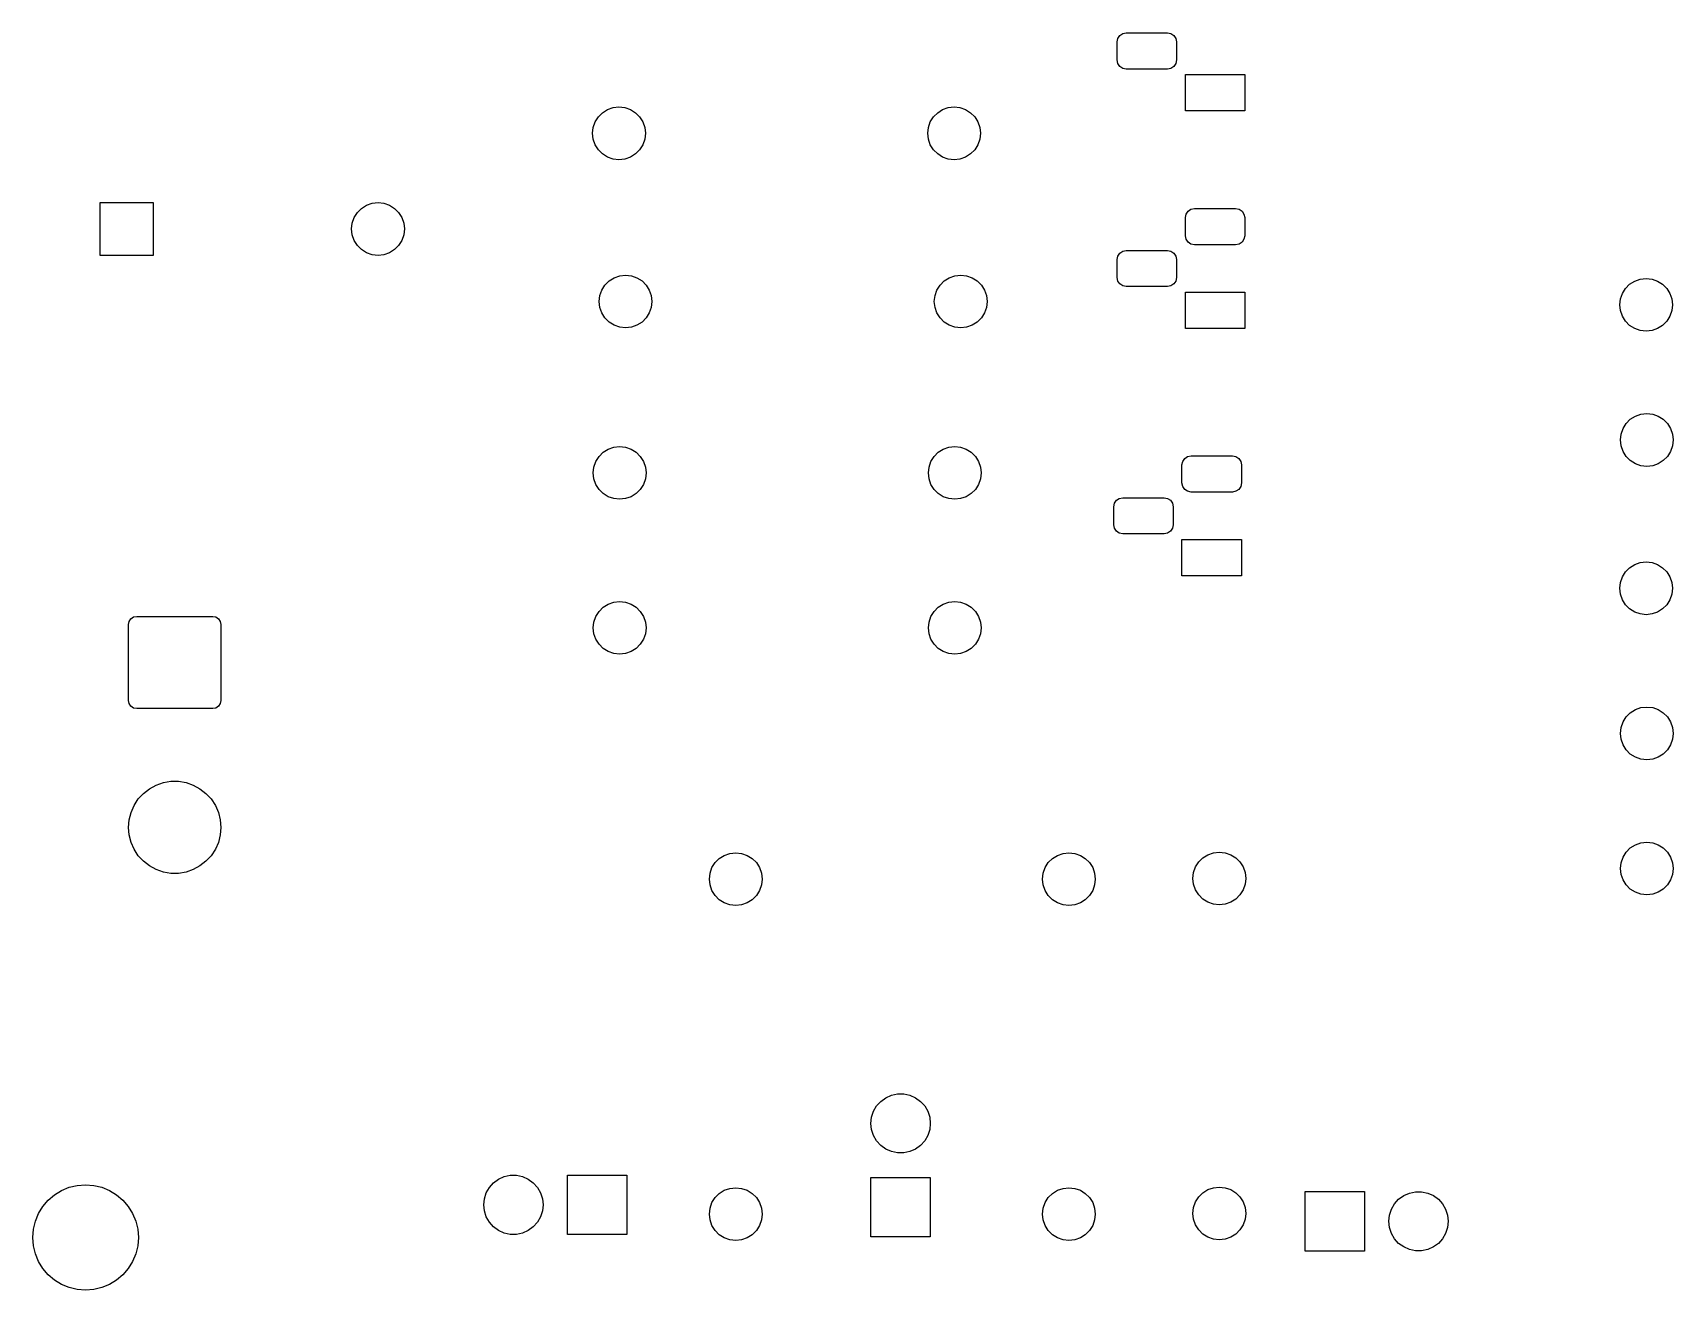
# Model space of a CAD drawing. Extents: x -0.06 to 4.51, y -0.16 to 2.92.
# Drawn here: x -0.062 to 1.896, y -0.156 to 1.346 of the extents above; entities that cross this region are included whole.
import ezdxf

# ---------------------------------------------------------------- set-up
doc = ezdxf.new("R2010")
doc.units = 0
doc.header["$MEASUREMENT"] = 0
doc.layers.add('BLACK', color=7, linetype='CONTINUOUS')

msp = doc.modelspace()

# ---------------------------------------------------------------- linework, layer by layer
at = {"layer": 'BLACK', "linetype": 'CONTINUOUS'}
for p, q in [((1.2323, 1.3352), (1.2331, 1.3394)), ((1.2323, 1.3136), (1.2323, 1.3352)), ((1.2331, 1.3394), (1.2355, 1.3429)), ((1.2355, 1.3429), (1.239, 1.3452)), ((1.239, 1.3452), (1.2431, 1.3461)), ((1.2431, 1.3461), (1.2923, 1.3461)), ((1.2923, 1.3461), (1.2965, 1.3452)), ((1.2965, 1.3452), (1.3, 1.3429)), ((1.3, 1.3429), (1.3023, 1.3394)), ((1.3023, 1.3394), (1.3031, 1.3352)), ((1.3031, 1.3352), (1.3031, 1.3136)), ((1.2331, 1.3094), (1.2323, 1.3136)), ((1.3031, 1.3136), (1.3023, 1.3094)), ((1.2355, 1.3059), (1.2331, 1.3094)), ((1.239, 1.3036), (1.2355, 1.3059)), ((1.2431, 1.3028), (1.239, 1.3036)), ((1.2923, 1.3028), (1.2431, 1.3028)), ((1.2965, 1.3036), (1.2923, 1.3028)), ((1.3, 1.3059), (1.2965, 1.3036)), ((1.3023, 1.3094), (1.3, 1.3059)), ((1.3138, 1.2528), (1.3138, 1.2961)), ((1.3138, 1.2961), (1.3846, 1.2961)), ((1.3846, 1.2961), (1.3846, 1.2528)), ((0.6182, 1.2506), (0.6241, 1.2544)), ((0.6241, 1.2544), (0.6308, 1.2567)), ((0.6308, 1.2567), (0.6378, 1.2575)), ((0.6378, 1.2575), (0.6448, 1.2567)), ((0.6448, 1.2567), (0.6515, 1.2544)), ((0.6515, 1.2544), (0.6574, 1.2506)), ((1.0182, 1.2506), (1.0241, 1.2544)), ((1.0241, 1.2544), (1.0308, 1.2567)), ((1.0308, 1.2567), (1.0378, 1.2575)), ((1.0378, 1.2575), (1.0448, 1.2567)), ((1.0448, 1.2567), (1.0515, 1.2544)), ((1.0515, 1.2544), (1.0574, 1.2506)), ((0.6071, 1.233), (0.6094, 1.2396)), ((0.6094, 1.2396), (0.6132, 1.2456)), ((0.6132, 1.2456), (0.6182, 1.2506)), ((0.6574, 1.2506), (0.6624, 1.2456)), ((0.6624, 1.2456), (0.6662, 1.2396)), ((0.6662, 1.2396), (0.6685, 1.233)), ((1.0071, 1.233), (1.0094, 1.2396)), ((1.0094, 1.2396), (1.0132, 1.2456)), ((1.0132, 1.2456), (1.0182, 1.2506)), ((1.0574, 1.2506), (1.0624, 1.2456)), ((1.0624, 1.2456), (1.0662, 1.2396)), ((1.0662, 1.2396), (1.0685, 1.233)), ((1.3846, 1.2528), (1.3138, 1.2528)), ((0.6063, 1.226), (0.6071, 1.233)), ((0.6071, 1.219), (0.6063, 1.226)), ((0.6094, 1.2123), (0.6071, 1.219)), ((0.6685, 1.219), (0.6662, 1.2123)), ((0.6685, 1.233), (0.6693, 1.226)), ((0.6693, 1.226), (0.6685, 1.219)), ((1.0063, 1.226), (1.0071, 1.233)), ((1.0071, 1.219), (1.0063, 1.226)), ((1.0094, 1.2123), (1.0071, 1.219)), ((1.0685, 1.219), (1.0662, 1.2123)), ((1.0685, 1.233), (1.0693, 1.226)), ((1.0693, 1.226), (1.0685, 1.219)), ((0.6132, 1.2063), (0.6094, 1.2123)), ((0.6182, 1.2014), (0.6132, 1.2063)), ((0.6241, 1.1976), (0.6182, 1.2014)), ((0.6308, 1.1953), (0.6241, 1.1976)), ((0.6378, 1.1945), (0.6308, 1.1953)), ((0.6448, 1.1953), (0.6378, 1.1945)), ((0.6515, 1.1976), (0.6448, 1.1953)), ((0.6574, 1.2014), (0.6515, 1.1976)), ((0.6624, 1.2063), (0.6574, 1.2014)), ((0.6662, 1.2123), (0.6624, 1.2063)), ((1.0132, 1.2063), (1.0094, 1.2123)), ((1.0182, 1.2014), (1.0132, 1.2063)), ((1.0241, 1.1976), (1.0182, 1.2014)), ((1.0308, 1.1953), (1.0241, 1.1976)), ((1.0378, 1.1945), (1.0308, 1.1953)), ((1.0448, 1.1953), (1.0378, 1.1945)), ((1.0515, 1.1976), (1.0448, 1.1953)), ((1.0574, 1.2014), (1.0515, 1.1976)), ((1.0624, 1.2063), (1.0574, 1.2014)), ((1.0662, 1.2123), (1.0624, 1.2063)), ((0.0187, 1.0803), (0.0187, 1.1433)), ((0.0187, 1.1433), (0.0817, 1.1433)), ((0.0817, 1.1433), (0.0817, 1.0803)), ((0.3256, 1.1314), (0.3306, 1.1364)), ((0.3306, 1.1364), (0.3365, 1.1402)), ((0.3365, 1.1402), (0.3432, 1.1425)), ((0.3432, 1.1425), (0.3502, 1.1433)), ((0.3502, 1.1433), (0.3572, 1.1425)), ((0.3572, 1.1425), (0.3639, 1.1402)), ((0.3639, 1.1402), (0.3698, 1.1364)), ((0.3698, 1.1364), (0.3748, 1.1314)), ((1.3205, 1.1354), (1.3246, 1.1362)), ((1.3246, 1.1362), (1.3738, 1.1362)), ((1.3738, 1.1362), (1.378, 1.1354)), ((0.3187, 1.1118), (0.3195, 1.1188)), ((0.3195, 1.1188), (0.3218, 1.1255)), ((0.3218, 1.1255), (0.3256, 1.1314)), ((0.3748, 1.1314), (0.3786, 1.1255)), ((0.3786, 1.1255), (0.3809, 1.1188)), ((0.3809, 1.1188), (0.3817, 1.1118)), ((1.3138, 1.1254), (1.3146, 1.1295)), ((1.3138, 1.1037), (1.3138, 1.1254)), ((1.3146, 1.1295), (1.317, 1.133)), ((1.317, 1.133), (1.3205, 1.1354)), ((1.378, 1.1354), (1.3815, 1.133)), ((1.3815, 1.133), (1.3838, 1.1295)), ((1.3838, 1.1295), (1.3846, 1.1254)), ((1.3846, 1.1254), (1.3846, 1.1037)), ((0.3195, 1.1048), (0.3187, 1.1118)), ((0.3218, 1.0981), (0.3195, 1.1048)), ((0.3256, 1.0922), (0.3218, 1.0981)), ((0.3786, 1.0981), (0.3748, 1.0922)), ((0.3809, 1.1048), (0.3786, 1.0981)), ((0.3817, 1.1118), (0.3809, 1.1048)), ((1.3146, 1.0996), (1.3138, 1.1037)), ((1.317, 1.0961), (1.3146, 1.0996)), ((1.3838, 1.0996), (1.3815, 1.0961)), ((1.3846, 1.1037), (1.3838, 1.0996)), ((0.0817, 1.0803), (0.0187, 1.0803)), ((0.3306, 1.0872), (0.3256, 1.0922)), ((0.3365, 1.0834), (0.3306, 1.0872)), ((0.3432, 1.0811), (0.3365, 1.0834)), ((0.3502, 1.0803), (0.3432, 1.0811)), ((0.3572, 1.0811), (0.3502, 1.0803)), ((0.3639, 1.0834), (0.3572, 1.0811)), ((0.3698, 1.0872), (0.3639, 1.0834)), ((0.3748, 1.0922), (0.3698, 1.0872)), ((1.2323, 1.0754), (1.2331, 1.0795)), ((1.2331, 1.0795), (1.2355, 1.083)), ((1.2355, 1.083), (1.239, 1.0854)), ((1.239, 1.0854), (1.2431, 1.0862)), ((1.2431, 1.0862), (1.2923, 1.0862)), ((1.2923, 1.0862), (1.2965, 1.0854)), ((1.2965, 1.0854), (1.3, 1.083)), ((1.3, 1.083), (1.3023, 1.0795)), ((1.3023, 1.0795), (1.3031, 1.0754)), ((1.3205, 1.0937), (1.317, 1.0961)), ((1.3246, 1.0929), (1.3205, 1.0937)), ((1.3738, 1.0929), (1.3246, 1.0929)), ((1.378, 1.0937), (1.3738, 1.0929)), ((1.3815, 1.0961), (1.378, 1.0937)), ((1.2323, 1.0537), (1.2323, 1.0754)), ((1.3031, 1.0754), (1.3031, 1.0537)), ((0.615, 1.0322), (0.6173, 1.0389)), ((0.6173, 1.0389), (0.621, 1.0448)), ((0.621, 1.0448), (0.626, 1.0498)), ((0.626, 1.0498), (0.632, 1.0536)), ((0.632, 1.0536), (0.6387, 1.0559)), ((0.6387, 1.0559), (0.6457, 1.0567)), ((0.6457, 1.0567), (0.6527, 1.0559)), ((0.6527, 1.0559), (0.6593, 1.0536)), ((0.6593, 1.0536), (0.6653, 1.0498)), ((0.6653, 1.0498), (0.6703, 1.0448)), ((0.6703, 1.0448), (0.674, 1.0389)), ((0.674, 1.0389), (0.6764, 1.0322)), ((1.015, 1.0322), (1.0173, 1.0389)), ((1.0173, 1.0389), (1.021, 1.0448)), ((1.021, 1.0448), (1.026, 1.0498)), ((1.026, 1.0498), (1.032, 1.0536)), ((1.032, 1.0536), (1.0387, 1.0559)), ((1.0387, 1.0559), (1.0457, 1.0567)), ((1.0457, 1.0567), (1.0527, 1.0559)), ((1.0527, 1.0559), (1.0593, 1.0536)), ((1.0593, 1.0536), (1.0653, 1.0498)), ((1.0653, 1.0498), (1.0703, 1.0448)), ((1.0703, 1.0448), (1.074, 1.0389)), ((1.074, 1.0389), (1.0764, 1.0322)), ((1.2331, 1.0496), (1.2323, 1.0537)), ((1.2355, 1.0461), (1.2331, 1.0496)), ((1.239, 1.0437), (1.2355, 1.0461)), ((1.2431, 1.0429), (1.239, 1.0437)), ((1.2923, 1.0429), (1.2431, 1.0429)), ((1.2965, 1.0437), (1.2923, 1.0429)), ((1.3, 1.0461), (1.2965, 1.0437)), ((1.3023, 1.0496), (1.3, 1.0461)), ((1.3031, 1.0537), (1.3023, 1.0496)), ((1.8354, 1.0349), (1.8392, 1.0409)), ((1.8392, 1.0409), (1.8441, 1.0459)), ((1.8441, 1.0459), (1.8501, 1.0496)), ((1.8501, 1.0496), (1.8568, 1.052)), ((1.8568, 1.052), (1.8638, 1.0528)), ((1.8638, 1.0528), (1.8708, 1.052)), ((1.8708, 1.052), (1.8774, 1.0496)), ((1.8774, 1.0496), (1.8834, 1.0459)), ((1.8834, 1.0459), (1.8884, 1.0409)), ((1.8884, 1.0409), (1.8922, 1.0349)), ((0.6142, 1.0252), (0.615, 1.0322)), ((0.615, 1.0182), (0.6142, 1.0252)), ((0.6173, 1.0115), (0.615, 1.0182)), ((0.6764, 1.0182), (0.674, 1.0115)), ((0.6764, 1.0322), (0.6772, 1.0252)), ((0.6772, 1.0252), (0.6764, 1.0182)), ((1.0142, 1.0252), (1.015, 1.0322)), ((1.015, 1.0182), (1.0142, 1.0252)), ((1.0173, 1.0115), (1.015, 1.0182)), ((1.0764, 1.0182), (1.074, 1.0115)), ((1.0764, 1.0322), (1.0772, 1.0252)), ((1.0772, 1.0252), (1.0764, 1.0182)), ((1.3138, 0.9929), (1.3138, 1.0362)), ((1.3138, 1.0362), (1.3846, 1.0362)), ((1.3846, 1.0362), (1.3846, 0.9929)), ((1.8323, 1.0213), (1.8331, 1.0283)), ((1.8331, 1.0143), (1.8323, 1.0213)), ((1.8331, 1.0283), (1.8354, 1.0349)), ((1.8922, 1.0349), (1.8945, 1.0283)), ((1.8945, 1.0283), (1.8953, 1.0213)), ((1.8953, 1.0213), (1.8945, 1.0143)), ((0.621, 1.0056), (0.6173, 1.0115)), ((0.626, 1.0006), (0.621, 1.0056)), ((0.632, 0.9968), (0.626, 1.0006)), ((0.6653, 1.0006), (0.6593, 0.9968)), ((0.6703, 1.0056), (0.6653, 1.0006)), ((0.674, 1.0115), (0.6703, 1.0056)), ((1.021, 1.0056), (1.0173, 1.0115)), ((1.026, 1.0006), (1.021, 1.0056)), ((1.032, 0.9968), (1.026, 1.0006)), ((1.0653, 1.0006), (1.0593, 0.9968)), ((1.0703, 1.0056), (1.0653, 1.0006)), ((1.074, 1.0115), (1.0703, 1.0056)), ((1.8354, 1.0076), (1.8331, 1.0143)), ((1.8392, 1.0016), (1.8354, 1.0076)), ((1.8441, 0.9966), (1.8392, 1.0016)), ((1.8884, 1.0016), (1.8834, 0.9966)), ((1.8922, 1.0076), (1.8884, 1.0016)), ((1.8945, 1.0143), (1.8922, 1.0076)), ((0.6387, 0.9945), (0.632, 0.9968)), ((0.6457, 0.9937), (0.6387, 0.9945)), ((0.6527, 0.9945), (0.6457, 0.9937)), ((0.6593, 0.9968), (0.6527, 0.9945)), ((1.0387, 0.9945), (1.032, 0.9968)), ((1.0457, 0.9937), (1.0387, 0.9945)), ((1.0527, 0.9945), (1.0457, 0.9937)), ((1.0593, 0.9968), (1.0527, 0.9945)), ((1.3846, 0.9929), (1.3138, 0.9929)), ((1.8501, 0.9929), (1.8441, 0.9966)), ((1.8568, 0.9906), (1.8501, 0.9929)), ((1.8638, 0.9898), (1.8568, 0.9906)), ((1.8708, 0.9906), (1.8638, 0.9898)), ((1.8774, 0.9929), (1.8708, 0.9906)), ((1.8834, 0.9966), (1.8774, 0.9929)), ((1.8399, 0.8795), (1.8449, 0.8845)), ((1.8449, 0.8845), (1.8509, 0.8882)), ((1.8509, 0.8882), (1.8576, 0.8905)), ((1.8576, 0.8905), (1.8646, 0.8913)), ((1.8646, 0.8913), (1.8716, 0.8905)), ((1.8716, 0.8905), (1.8782, 0.8882)), ((1.8782, 0.8882), (1.8842, 0.8845)), ((1.8842, 0.8845), (1.8892, 0.8795)), ((1.8331, 0.8598), (1.8339, 0.8669)), ((1.8339, 0.8669), (1.8362, 0.8735)), ((1.8362, 0.8735), (1.8399, 0.8795)), ((1.8892, 0.8795), (1.8929, 0.8735)), ((1.8929, 0.8735), (1.8953, 0.8669)), ((1.8953, 0.8669), (1.8961, 0.8598)), ((0.614, 0.8401), (0.6189, 0.8451)), ((0.6189, 0.8451), (0.6249, 0.8488)), ((0.6249, 0.8488), (0.6316, 0.8512)), ((0.6316, 0.8512), (0.6386, 0.852)), ((0.6386, 0.852), (0.6456, 0.8512)), ((0.6456, 0.8512), (0.6522, 0.8488)), ((0.6522, 0.8488), (0.6582, 0.8451)), ((0.6582, 0.8451), (0.6632, 0.8401)), ((1.014, 0.8401), (1.0189, 0.8451)), ((1.0189, 0.8451), (1.0249, 0.8488)), ((1.0249, 0.8488), (1.0316, 0.8512)), ((1.0316, 0.8512), (1.0386, 0.852)), ((1.0386, 0.852), (1.0456, 0.8512)), ((1.0456, 0.8512), (1.0522, 0.8488)), ((1.0522, 0.8488), (1.0582, 0.8451)), ((1.0582, 0.8451), (1.0632, 0.8401)), ((1.8339, 0.8528), (1.8331, 0.8598)), ((1.8362, 0.8462), (1.8339, 0.8528)), ((1.8399, 0.8402), (1.8362, 0.8462)), ((1.8929, 0.8462), (1.8892, 0.8402)), ((1.8953, 0.8528), (1.8929, 0.8462)), ((1.8961, 0.8598), (1.8953, 0.8528)), ((0.6071, 0.8205), (0.6079, 0.8275)), ((0.6079, 0.8275), (0.6102, 0.8341)), ((0.6102, 0.8341), (0.614, 0.8401)), ((0.6632, 0.8401), (0.667, 0.8341)), ((0.667, 0.8341), (0.6693, 0.8275)), ((0.6693, 0.8275), (0.6701, 0.8205)), ((1.0071, 0.8205), (1.0079, 0.8275)), ((1.0079, 0.8275), (1.0102, 0.8341)), ((1.0102, 0.8341), (1.014, 0.8401)), ((1.0632, 0.8401), (1.067, 0.8341)), ((1.067, 0.8341), (1.0693, 0.8275)), ((1.0693, 0.8275), (1.0701, 0.8205)), ((1.3098, 0.8301), (1.3107, 0.8343)), ((1.3098, 0.8085), (1.3098, 0.8301)), ((1.3107, 0.8343), (1.313, 0.8378)), ((1.313, 0.8378), (1.3165, 0.8401)), ((1.3165, 0.8401), (1.3207, 0.8409)), ((1.3207, 0.8409), (1.3699, 0.8409)), ((1.3699, 0.8409), (1.374, 0.8401)), ((1.374, 0.8401), (1.3775, 0.8378)), ((1.3775, 0.8378), (1.3799, 0.8343)), ((1.3799, 0.8343), (1.3807, 0.8301)), ((1.3807, 0.8301), (1.3807, 0.8085)), ((1.8449, 0.8352), (1.8399, 0.8402)), ((1.8509, 0.8315), (1.8449, 0.8352)), ((1.8576, 0.8291), (1.8509, 0.8315)), ((1.8646, 0.8283), (1.8576, 0.8291)), ((1.8716, 0.8291), (1.8646, 0.8283)), ((1.8782, 0.8315), (1.8716, 0.8291)), ((1.8842, 0.8352), (1.8782, 0.8315)), ((1.8892, 0.8402), (1.8842, 0.8352)), ((0.6079, 0.8135), (0.6071, 0.8205)), ((0.6102, 0.8068), (0.6079, 0.8135)), ((0.614, 0.8008), (0.6102, 0.8068)), ((0.667, 0.8068), (0.6632, 0.8008)), ((0.6693, 0.8135), (0.667, 0.8068)), ((0.6701, 0.8205), (0.6693, 0.8135)), ((1.0079, 0.8135), (1.0071, 0.8205)), ((1.0102, 0.8068), (1.0079, 0.8135)), ((1.014, 0.8008), (1.0102, 0.8068)), ((1.067, 0.8068), (1.0632, 0.8008)), ((1.0693, 0.8135), (1.067, 0.8068)), ((1.0701, 0.8205), (1.0693, 0.8135)), ((1.3107, 0.8043), (1.3098, 0.8085)), ((1.313, 0.8008), (1.3107, 0.8043)), ((1.3799, 0.8043), (1.3775, 0.8008)), ((1.3807, 0.8085), (1.3799, 0.8043)), ((0.6189, 0.7958), (0.614, 0.8008)), ((0.6249, 0.7921), (0.6189, 0.7958)), ((0.6316, 0.7898), (0.6249, 0.7921)), ((0.6386, 0.789), (0.6316, 0.7898)), ((0.6456, 0.7898), (0.6386, 0.789)), ((0.6522, 0.7921), (0.6456, 0.7898)), ((0.6582, 0.7958), (0.6522, 0.7921)), ((0.6632, 0.8008), (0.6582, 0.7958)), ((1.0189, 0.7958), (1.014, 0.8008)), ((1.0249, 0.7921), (1.0189, 0.7958)), ((1.0316, 0.7898), (1.0249, 0.7921)), ((1.0386, 0.789), (1.0316, 0.7898)), ((1.0456, 0.7898), (1.0386, 0.789)), ((1.0522, 0.7921), (1.0456, 0.7898)), ((1.0582, 0.7958), (1.0522, 0.7921)), ((1.0632, 0.8008), (1.0582, 0.7958)), ((1.2283, 0.7801), (1.2292, 0.7843)), ((1.2292, 0.7843), (1.2315, 0.7878)), ((1.2315, 0.7878), (1.235, 0.7901)), ((1.235, 0.7901), (1.2392, 0.7909)), ((1.2392, 0.7909), (1.2884, 0.7909)), ((1.2884, 0.7909), (1.2925, 0.7901)), ((1.2925, 0.7901), (1.296, 0.7878)), ((1.296, 0.7878), (1.2984, 0.7843)), ((1.2984, 0.7843), (1.2992, 0.7801)), ((1.3165, 0.7985), (1.313, 0.8008)), ((1.3207, 0.7976), (1.3165, 0.7985)), ((1.3699, 0.7976), (1.3207, 0.7976)), ((1.374, 0.7985), (1.3699, 0.7976)), ((1.3775, 0.8008), (1.374, 0.7985)), ((1.2283, 0.7585), (1.2283, 0.7801)), ((1.2992, 0.7801), (1.2992, 0.7585)), ((1.2292, 0.7543), (1.2283, 0.7585)), ((1.2315, 0.7508), (1.2292, 0.7543)), ((1.235, 0.7485), (1.2315, 0.7508)), ((1.2392, 0.7476), (1.235, 0.7485)), ((1.2884, 0.7476), (1.2392, 0.7476)), ((1.2925, 0.7485), (1.2884, 0.7476)), ((1.296, 0.7508), (1.2925, 0.7485)), ((1.2984, 0.7543), (1.296, 0.7508)), ((1.2992, 0.7585), (1.2984, 0.7543)), ((1.3098, 0.6976), (1.3098, 0.7409)), ((1.3098, 0.7409), (1.3807, 0.7409)), ((1.3807, 0.7409), (1.3807, 0.6976)), ((1.8392, 0.7023), (1.8441, 0.7073)), ((1.8441, 0.7073), (1.8501, 0.7111)), ((1.8501, 0.7111), (1.8568, 0.7134)), ((1.8568, 0.7134), (1.8638, 0.7142)), ((1.8638, 0.7142), (1.8708, 0.7134)), ((1.8708, 0.7134), (1.8774, 0.7111)), ((1.8774, 0.7111), (1.8834, 0.7073)), ((1.8834, 0.7073), (1.8884, 0.7023)), ((1.3807, 0.6976), (1.3098, 0.6976)), ((1.8323, 0.6827), (1.8331, 0.6897)), ((1.8331, 0.6897), (1.8354, 0.6963)), ((1.8354, 0.6963), (1.8392, 0.7023)), ((1.8884, 0.7023), (1.8922, 0.6963)), ((1.8922, 0.6963), (1.8945, 0.6897)), ((1.8945, 0.6897), (1.8953, 0.6827)), ((0.6249, 0.6638), (0.6316, 0.6661)), ((0.6316, 0.6661), (0.6386, 0.6669)), ((0.6386, 0.6669), (0.6456, 0.6661)), ((0.6456, 0.6661), (0.6522, 0.6638)), ((1.0249, 0.6638), (1.0316, 0.6661)), ((1.0316, 0.6661), (1.0386, 0.6669)), ((1.0386, 0.6669), (1.0456, 0.6661)), ((1.0456, 0.6661), (1.0522, 0.6638)), ((1.8331, 0.6757), (1.8323, 0.6827)), ((1.8354, 0.669), (1.8331, 0.6757)), ((1.8392, 0.663), (1.8354, 0.669)), ((1.8922, 0.669), (1.8884, 0.663)), ((1.8945, 0.6757), (1.8922, 0.669)), ((1.8953, 0.6827), (1.8945, 0.6757)), ((0.0532, 0.6431), (0.0553, 0.6463)), ((0.0553, 0.6463), (0.0585, 0.6485)), ((0.0585, 0.6485), (0.0623, 0.6492)), ((0.0623, 0.6492), (0.1529, 0.6492)), ((0.1529, 0.6492), (0.1566, 0.6485)), ((0.1566, 0.6485), (0.1598, 0.6463)), ((0.1598, 0.6463), (0.1619, 0.6431)), ((0.6079, 0.6424), (0.6102, 0.6491)), ((0.6102, 0.6491), (0.614, 0.6551)), ((0.614, 0.6551), (0.6189, 0.6601)), ((0.6189, 0.6601), (0.6249, 0.6638)), ((0.6522, 0.6638), (0.6582, 0.6601)), ((0.6582, 0.6601), (0.6632, 0.6551)), ((0.6632, 0.6551), (0.667, 0.6491)), ((0.667, 0.6491), (0.6693, 0.6424)), ((1.0079, 0.6424), (1.0102, 0.6491)), ((1.0102, 0.6491), (1.014, 0.6551)), ((1.014, 0.6551), (1.0189, 0.6601)), ((1.0189, 0.6601), (1.0249, 0.6638)), ((1.0522, 0.6638), (1.0582, 0.6601)), ((1.0582, 0.6601), (1.0632, 0.6551)), ((1.0632, 0.6551), (1.067, 0.6491)), ((1.067, 0.6491), (1.0693, 0.6424)), ((1.8441, 0.6581), (1.8392, 0.663)), ((1.8501, 0.6543), (1.8441, 0.6581)), ((1.8568, 0.652), (1.8501, 0.6543)), ((1.8638, 0.6512), (1.8568, 0.652)), ((1.8708, 0.652), (1.8638, 0.6512)), ((1.8774, 0.6543), (1.8708, 0.652)), ((1.8834, 0.6581), (1.8774, 0.6543)), ((1.8884, 0.663), (1.8834, 0.6581)), ((0.0525, 0.6394), (0.0532, 0.6431)), ((0.0525, 0.5488), (0.0525, 0.6394)), ((0.1619, 0.6431), (0.1627, 0.6394)), ((0.1627, 0.6394), (0.1627, 0.5488)), ((0.6071, 0.6354), (0.6079, 0.6424)), ((0.6079, 0.6284), (0.6071, 0.6354)), ((0.6102, 0.6218), (0.6079, 0.6284)), ((0.6693, 0.6284), (0.667, 0.6218)), ((0.6693, 0.6424), (0.6701, 0.6354)), ((0.6701, 0.6354), (0.6693, 0.6284)), ((1.0071, 0.6354), (1.0079, 0.6424)), ((1.0079, 0.6284), (1.0071, 0.6354)), ((1.0102, 0.6218), (1.0079, 0.6284)), ((1.0693, 0.6284), (1.067, 0.6218)), ((1.0693, 0.6424), (1.0701, 0.6354)), ((1.0701, 0.6354), (1.0693, 0.6284)), ((0.614, 0.6158), (0.6102, 0.6218)), ((0.6189, 0.6108), (0.614, 0.6158)), ((0.6249, 0.6071), (0.6189, 0.6108)), ((0.6316, 0.6047), (0.6249, 0.6071)), ((0.6522, 0.6071), (0.6456, 0.6047)), ((0.6582, 0.6108), (0.6522, 0.6071)), ((0.6632, 0.6158), (0.6582, 0.6108)), ((0.667, 0.6218), (0.6632, 0.6158)), ((1.014, 0.6158), (1.0102, 0.6218)), ((1.0189, 0.6108), (1.014, 0.6158)), ((1.0249, 0.6071), (1.0189, 0.6108)), ((1.0316, 0.6047), (1.0249, 0.6071)), ((1.0522, 0.6071), (1.0456, 0.6047)), ((1.0582, 0.6108), (1.0522, 0.6071)), ((1.0632, 0.6158), (1.0582, 0.6108)), ((1.067, 0.6218), (1.0632, 0.6158)), ((0.6386, 0.6039), (0.6316, 0.6047)), ((0.6456, 0.6047), (0.6386, 0.6039)), ((1.0386, 0.6039), (1.0316, 0.6047)), ((1.0456, 0.6047), (1.0386, 0.6039)), ((0.0532, 0.5451), (0.0525, 0.5488)), ((0.1627, 0.5488), (0.1619, 0.5451)), ((0.0553, 0.5419), (0.0532, 0.5451)), ((0.0585, 0.5397), (0.0553, 0.5419)), ((0.0623, 0.539), (0.0585, 0.5397)), ((0.1529, 0.539), (0.0623, 0.539)), ((0.1566, 0.5397), (0.1529, 0.539)), ((0.1598, 0.5419), (0.1566, 0.5397)), ((0.1619, 0.5451), (0.1598, 0.5419)), ((1.8362, 0.5231), (1.8399, 0.5291)), ((1.8399, 0.5291), (1.8449, 0.5341)), ((1.8449, 0.5341), (1.8509, 0.5378)), ((1.8509, 0.5378), (1.8576, 0.5402)), ((1.8576, 0.5402), (1.8646, 0.5409)), ((1.8646, 0.5409), (1.8716, 0.5402)), ((1.8716, 0.5402), (1.8782, 0.5378)), ((1.8782, 0.5378), (1.8842, 0.5341)), ((1.8842, 0.5341), (1.8892, 0.5291)), ((1.8892, 0.5291), (1.8929, 0.5231)), ((1.8331, 0.5094), (1.8339, 0.5165)), ((1.8339, 0.5024), (1.8331, 0.5094)), ((1.8339, 0.5165), (1.8362, 0.5231)), ((1.8929, 0.5231), (1.8953, 0.5165)), ((1.8953, 0.5165), (1.8961, 0.5094)), ((1.8961, 0.5094), (1.8953, 0.5024)), ((1.8362, 0.4958), (1.8339, 0.5024)), ((1.8399, 0.4898), (1.8362, 0.4958)), ((1.8449, 0.4848), (1.8399, 0.4898)), ((1.8892, 0.4898), (1.8842, 0.4848)), ((1.8929, 0.4958), (1.8892, 0.4898)), ((1.8953, 0.5024), (1.8929, 0.4958)), ((1.8509, 0.4811), (1.8449, 0.4848)), ((1.8576, 0.4787), (1.8509, 0.4811)), ((1.8646, 0.478), (1.8576, 0.4787)), ((1.8716, 0.4787), (1.8646, 0.478)), ((1.8782, 0.4811), (1.8716, 0.4787)), ((1.8842, 0.4848), (1.8782, 0.4811)), ((0.0854, 0.4477), (0.094, 0.4507)), ((0.094, 0.4507), (0.103, 0.4522)), ((0.103, 0.4522), (0.1121, 0.4522)), ((0.1121, 0.4522), (0.1211, 0.4507)), ((0.1211, 0.4507), (0.1297, 0.4477)), ((0.0591, 0.4235), (0.0641, 0.4311)), ((0.0641, 0.4311), (0.0702, 0.4378)), ((0.0702, 0.4378), (0.0774, 0.4434)), ((0.0774, 0.4434), (0.0854, 0.4477)), ((0.1297, 0.4477), (0.1377, 0.4434)), ((0.1377, 0.4434), (0.1449, 0.4378)), ((0.1449, 0.4378), (0.1511, 0.4311)), ((0.1511, 0.4311), (0.1561, 0.4235)), ((0.0532, 0.4063), (0.0554, 0.4151)), ((0.0554, 0.4151), (0.0591, 0.4235)), ((0.1561, 0.4235), (0.1597, 0.4151)), ((0.1597, 0.4151), (0.1619, 0.4063)), ((0.0525, 0.3972), (0.0532, 0.4063)), ((0.0532, 0.3882), (0.0525, 0.3972)), ((0.1619, 0.4063), (0.1627, 0.3972)), ((0.1627, 0.3972), (0.1619, 0.3882)), ((0.0554, 0.3793), (0.0532, 0.3882)), ((0.0591, 0.371), (0.0554, 0.3793)), ((0.1597, 0.3793), (0.1561, 0.371)), ((0.1619, 0.3882), (0.1597, 0.3793)), ((1.8399, 0.3677), (1.8449, 0.3727)), ((1.8449, 0.3727), (1.8509, 0.3764)), ((1.8509, 0.3764), (1.8576, 0.3787)), ((1.8576, 0.3787), (1.8646, 0.3795)), ((1.8646, 0.3795), (1.8716, 0.3787)), ((1.8716, 0.3787), (1.8782, 0.3764)), ((1.8782, 0.3764), (1.8842, 0.3727)), ((1.8842, 0.3727), (1.8892, 0.3677)), ((0.0641, 0.3634), (0.0591, 0.371)), ((0.0702, 0.3567), (0.0641, 0.3634)), ((0.0774, 0.3511), (0.0702, 0.3567)), ((0.1449, 0.3567), (0.1377, 0.3511)), ((0.1511, 0.3634), (0.1449, 0.3567)), ((0.1561, 0.371), (0.1511, 0.3634)), ((0.7488, 0.3491), (0.7525, 0.3551)), ((0.7525, 0.3551), (0.7575, 0.3601)), ((0.7575, 0.3601), (0.7635, 0.3638)), ((0.7635, 0.3638), (0.7702, 0.3661)), ((0.7702, 0.3661), (0.7772, 0.3669)), ((0.7772, 0.3669), (0.7842, 0.3661)), ((0.7842, 0.3661), (0.7908, 0.3638)), ((0.7908, 0.3638), (0.7968, 0.3601)), ((0.7968, 0.3601), (0.8018, 0.3551)), ((0.8018, 0.3551), (0.8055, 0.3491)), ((1.1464, 0.3491), (1.1502, 0.3551)), ((1.1502, 0.3551), (1.1552, 0.3601)), ((1.1552, 0.3601), (1.1611, 0.3638)), ((1.1611, 0.3638), (1.1678, 0.3661)), ((1.1678, 0.3661), (1.1748, 0.3669)), ((1.1748, 0.3669), (1.1818, 0.3661)), ((1.1818, 0.3661), (1.1885, 0.3638)), ((1.1885, 0.3638), (1.1944, 0.3601)), ((1.1944, 0.3601), (1.1994, 0.3551)), ((1.1994, 0.3551), (1.2032, 0.3491)), ((1.326, 0.3499), (1.3297, 0.3559)), ((1.3297, 0.3559), (1.3347, 0.3608)), ((1.3347, 0.3608), (1.3407, 0.3646)), ((1.3407, 0.3646), (1.3473, 0.3669)), ((1.3473, 0.3669), (1.3543, 0.3677)), ((1.3543, 0.3677), (1.3613, 0.3669)), ((1.3613, 0.3669), (1.368, 0.3646)), ((1.368, 0.3646), (1.374, 0.3608)), ((1.374, 0.3608), (1.379, 0.3559)), ((1.379, 0.3559), (1.3827, 0.3499)), ((1.8331, 0.348), (1.8339, 0.355)), ((1.8339, 0.355), (1.8362, 0.3617)), ((1.8362, 0.3617), (1.8399, 0.3677)), ((1.8892, 0.3677), (1.8929, 0.3617)), ((1.8929, 0.3617), (1.8953, 0.355)), ((1.8953, 0.355), (1.8961, 0.348)), ((0.0854, 0.3468), (0.0774, 0.3511)), ((0.094, 0.3438), (0.0854, 0.3468)), ((0.103, 0.3423), (0.094, 0.3438)), ((0.1121, 0.3423), (0.103, 0.3423)), ((0.1211, 0.3438), (0.1121, 0.3423)), ((0.1297, 0.3468), (0.1211, 0.3438)), ((0.1377, 0.3511), (0.1297, 0.3468)), ((0.7457, 0.3354), (0.7465, 0.3424)), ((0.7465, 0.3284), (0.7457, 0.3354)), ((0.7465, 0.3424), (0.7488, 0.3491)), ((0.8055, 0.3491), (0.8079, 0.3424)), ((0.8079, 0.3424), (0.8087, 0.3354)), ((0.8087, 0.3354), (0.8079, 0.3284)), ((1.1433, 0.3354), (1.1441, 0.3424)), ((1.1441, 0.3284), (1.1433, 0.3354)), ((1.1441, 0.3424), (1.1464, 0.3491)), ((1.2032, 0.3491), (1.2055, 0.3424)), ((1.2055, 0.3424), (1.2063, 0.3354)), ((1.2063, 0.3354), (1.2055, 0.3284)), ((1.3228, 0.3362), (1.3236, 0.3432)), ((1.3236, 0.3292), (1.3228, 0.3362)), ((1.3236, 0.3432), (1.326, 0.3499)), ((1.3827, 0.3499), (1.385, 0.3432)), ((1.385, 0.3432), (1.3858, 0.3362)), ((1.3858, 0.3362), (1.385, 0.3292)), ((1.8339, 0.341), (1.8331, 0.348)), ((1.8362, 0.3344), (1.8339, 0.341)), ((1.8399, 0.3284), (1.8362, 0.3344)), ((1.8929, 0.3344), (1.8892, 0.3284)), ((1.8953, 0.341), (1.8929, 0.3344)), ((1.8961, 0.348), (1.8953, 0.341)), ((0.7488, 0.3218), (0.7465, 0.3284)), ((0.7525, 0.3158), (0.7488, 0.3218)), ((0.7575, 0.3108), (0.7525, 0.3158)), ((0.8018, 0.3158), (0.7968, 0.3108)), ((0.8055, 0.3218), (0.8018, 0.3158)), ((0.8079, 0.3284), (0.8055, 0.3218)), ((1.1464, 0.3218), (1.1441, 0.3284)), ((1.1502, 0.3158), (1.1464, 0.3218)), ((1.1552, 0.3108), (1.1502, 0.3158)), ((1.1994, 0.3158), (1.1944, 0.3108)), ((1.2032, 0.3218), (1.1994, 0.3158)), ((1.2055, 0.3284), (1.2032, 0.3218)), ((1.326, 0.3226), (1.3236, 0.3292)), ((1.3297, 0.3166), (1.326, 0.3226)), ((1.3347, 0.3116), (1.3297, 0.3166)), ((1.379, 0.3166), (1.374, 0.3116)), ((1.3827, 0.3226), (1.379, 0.3166)), ((1.385, 0.3292), (1.3827, 0.3226)), ((1.8449, 0.3234), (1.8399, 0.3284)), ((1.8509, 0.3197), (1.8449, 0.3234)), ((1.8576, 0.3173), (1.8509, 0.3197)), ((1.8646, 0.3165), (1.8576, 0.3173)), ((1.8716, 0.3173), (1.8646, 0.3165)), ((1.8782, 0.3197), (1.8716, 0.3173)), ((1.8842, 0.3234), (1.8782, 0.3197)), ((1.8892, 0.3284), (1.8842, 0.3234)), ((0.7635, 0.3071), (0.7575, 0.3108)), ((0.7702, 0.3047), (0.7635, 0.3071)), ((0.7772, 0.3039), (0.7702, 0.3047)), ((0.7842, 0.3047), (0.7772, 0.3039)), ((0.7908, 0.3071), (0.7842, 0.3047)), ((0.7968, 0.3108), (0.7908, 0.3071)), ((1.1611, 0.3071), (1.1552, 0.3108)), ((1.1678, 0.3047), (1.1611, 0.3071)), ((1.1748, 0.3039), (1.1678, 0.3047)), ((1.1818, 0.3047), (1.1748, 0.3039)), ((1.1885, 0.3071), (1.1818, 0.3047)), ((1.1944, 0.3108), (1.1885, 0.3071)), ((1.3407, 0.3078), (1.3347, 0.3116)), ((1.3473, 0.3055), (1.3407, 0.3078)), ((1.3543, 0.3047), (1.3473, 0.3055)), ((1.3613, 0.3055), (1.3543, 0.3047)), ((1.368, 0.3078), (1.3613, 0.3055)), ((1.374, 0.3116), (1.368, 0.3078)), ((0.9631, 0.0774), (0.9703, 0.0789)), ((0.9703, 0.0789), (0.9777, 0.0789)), ((0.9777, 0.0789), (0.985, 0.0774)), ((0.9416, 0.0581), (0.9453, 0.0645)), ((0.9453, 0.0645), (0.9503, 0.07)), ((0.9503, 0.07), (0.9563, 0.0744)), ((0.9563, 0.0744), (0.9631, 0.0774)), ((0.985, 0.0774), (0.9917, 0.0744)), ((0.9917, 0.0744), (0.9977, 0.07)), ((0.9977, 0.07), (1.0027, 0.0645)), ((1.0027, 0.0645), (1.0064, 0.0581)), ((0.9386, 0.0437), (0.9394, 0.0511)), ((0.9394, 0.0363), (0.9386, 0.0437)), ((0.9394, 0.0511), (0.9416, 0.0581)), ((1.0064, 0.0581), (1.0087, 0.0511)), ((1.0087, 0.0511), (1.0094, 0.0437)), ((1.0094, 0.0437), (1.0087, 0.0363)), ((0.9416, 0.0293), (0.9394, 0.0363)), ((0.9453, 0.0229), (0.9416, 0.0293)), ((0.9503, 0.0174), (0.9453, 0.0229)), ((1.0027, 0.0229), (0.9977, 0.0174)), ((1.0064, 0.0293), (1.0027, 0.0229)), ((1.0087, 0.0363), (1.0064, 0.0293)), ((0.9563, 0.013), (0.9503, 0.0174)), ((0.9631, 0.01), (0.9563, 0.013)), ((0.9703, 0.0085), (0.9631, 0.01)), ((0.9777, 0.0085), (0.9703, 0.0085)), ((0.985, 0.01), (0.9777, 0.0085)), ((0.9917, 0.013), (0.985, 0.01)), ((0.9977, 0.0174), (0.9917, 0.013)), ((0.5009, -0.0198), (0.5081, -0.0183)), ((0.5081, -0.0183), (0.5155, -0.0183)), ((0.5155, -0.0183), (0.5228, -0.0198)), ((0.5764, -0.089), (0.5764, -0.0181)), ((0.5764, -0.0181), (0.6472, -0.0181)), ((0.6472, -0.0181), (0.6472, -0.089)), ((-0.0358, -0.0416), (-0.0274, -0.0364)), ((-0.0274, -0.0364), (-0.0183, -0.0326)), ((-0.0183, -0.0326), (-0.0087, -0.0303)), ((-0.0087, -0.0303), (0.0012, -0.0295)), ((0.0012, -0.0295), (0.011, -0.0303)), ((0.011, -0.0303), (0.0206, -0.0326)), ((0.0206, -0.0326), (0.0298, -0.0364)), ((0.0298, -0.0364), (0.0382, -0.0416)), ((0.4772, -0.0462), (0.4794, -0.0391)), ((0.4794, -0.0391), (0.4831, -0.0327)), ((0.4831, -0.0327), (0.4881, -0.0272)), ((0.4881, -0.0272), (0.4941, -0.0229)), ((0.4941, -0.0229), (0.5009, -0.0198)), ((0.5228, -0.0198), (0.5295, -0.0229)), ((0.5295, -0.0229), (0.5355, -0.0272)), ((0.5355, -0.0272), (0.5405, -0.0327)), ((0.5405, -0.0327), (0.5442, -0.0391)), ((0.5442, -0.0391), (0.5465, -0.0462)), ((0.7575, -0.0399), (0.7635, -0.0362)), ((0.7635, -0.0362), (0.7702, -0.0339)), ((0.7702, -0.0339), (0.7772, -0.0331)), ((0.7772, -0.0331), (0.7842, -0.0339)), ((0.7842, -0.0339), (0.7908, -0.0362)), ((0.7908, -0.0362), (0.7968, -0.0399)), ((0.9386, -0.0917), (0.9386, -0.0209)), ((0.9386, -0.0209), (1.0094, -0.0209)), ((1.0094, -0.0209), (1.0094, -0.0917)), ((1.1552, -0.0399), (1.1611, -0.0362)), ((1.1611, -0.0362), (1.1678, -0.0339)), ((1.1678, -0.0339), (1.1748, -0.0331)), ((1.1748, -0.0331), (1.1818, -0.0339)), ((1.1818, -0.0339), (1.1885, -0.0362)), ((1.1885, -0.0362), (1.1944, -0.0399)), ((1.3297, -0.0441), (1.3347, -0.0392)), ((1.3347, -0.0392), (1.3407, -0.0354)), ((1.3407, -0.0354), (1.3473, -0.0331)), ((1.3473, -0.0331), (1.3543, -0.0323)), ((1.3543, -0.0323), (1.3613, -0.0331)), ((1.3613, -0.0331), (1.368, -0.0354)), ((1.368, -0.0354), (1.374, -0.0392)), ((1.374, -0.0392), (1.379, -0.0441)), ((1.4567, -0.1087), (1.4567, -0.0378)), ((1.4567, -0.0378), (1.5276, -0.0378)), ((1.5276, -0.0378), (1.5276, -0.1087)), ((1.5812, -0.0395), (1.5884, -0.038)), ((1.5884, -0.038), (1.5958, -0.038)), ((1.5958, -0.038), (1.6031, -0.0395)), ((-0.0549, -0.0639), (-0.0498, -0.0555)), ((-0.0498, -0.0555), (-0.0434, -0.048)), ((-0.0434, -0.048), (-0.0358, -0.0416)), ((0.0382, -0.0416), (0.0457, -0.048)), ((0.0457, -0.048), (0.0521, -0.0555)), ((0.0521, -0.0555), (0.0573, -0.0639)), ((0.4764, -0.0535), (0.4772, -0.0462)), ((0.4772, -0.0609), (0.4764, -0.0535)), ((0.5465, -0.0462), (0.5472, -0.0535)), ((0.5472, -0.0535), (0.5465, -0.0609)), ((0.7457, -0.0646), (0.7465, -0.0576)), ((0.7465, -0.0576), (0.7488, -0.0509)), ((0.7488, -0.0509), (0.7525, -0.0449)), ((0.7525, -0.0449), (0.7575, -0.0399)), ((0.7968, -0.0399), (0.8018, -0.0449)), ((0.8018, -0.0449), (0.8055, -0.0509)), ((0.8055, -0.0509), (0.8079, -0.0576)), ((0.8079, -0.0576), (0.8087, -0.0646)), ((1.1433, -0.0646), (1.1441, -0.0576)), ((1.1441, -0.0576), (1.1464, -0.0509)), ((1.1464, -0.0509), (1.1502, -0.0449)), ((1.1502, -0.0449), (1.1552, -0.0399)), ((1.1944, -0.0399), (1.1994, -0.0449)), ((1.1994, -0.0449), (1.2032, -0.0509)), ((1.2032, -0.0509), (1.2055, -0.0576)), ((1.2055, -0.0576), (1.2063, -0.0646)), ((1.3228, -0.0638), (1.3236, -0.0568)), ((1.3236, -0.0568), (1.326, -0.0501)), ((1.326, -0.0501), (1.3297, -0.0441)), ((1.379, -0.0441), (1.3827, -0.0501)), ((1.3827, -0.0501), (1.385, -0.0568)), ((1.385, -0.0568), (1.3858, -0.0638)), ((1.5598, -0.0588), (1.5635, -0.0524)), ((1.5635, -0.0524), (1.5684, -0.0469)), ((1.5684, -0.0469), (1.5744, -0.0425)), ((1.5744, -0.0425), (1.5812, -0.0395)), ((1.6031, -0.0395), (1.6098, -0.0425)), ((1.6098, -0.0425), (1.6158, -0.0469)), ((1.6158, -0.0469), (1.6208, -0.0524)), ((1.6208, -0.0524), (1.6245, -0.0588)), ((-0.061, -0.0827), (-0.0587, -0.0731)), ((-0.0587, -0.0731), (-0.0549, -0.0639)), ((0.0573, -0.0639), (0.0611, -0.0731)), ((0.0611, -0.0731), (0.0634, -0.0827)), ((0.4794, -0.068), (0.4772, -0.0609)), ((0.4831, -0.0744), (0.4794, -0.068)), ((0.4881, -0.0799), (0.4831, -0.0744)), ((0.5405, -0.0744), (0.5355, -0.0799)), ((0.5442, -0.068), (0.5405, -0.0744)), ((0.5465, -0.0609), (0.5442, -0.068)), ((0.7465, -0.0716), (0.7457, -0.0646)), ((0.7488, -0.0782), (0.7465, -0.0716)), ((0.7525, -0.0842), (0.7488, -0.0782)), ((0.8055, -0.0782), (0.8018, -0.0842)), ((0.8079, -0.0716), (0.8055, -0.0782)), ((0.8087, -0.0646), (0.8079, -0.0716)), ((1.1441, -0.0716), (1.1433, -0.0646)), ((1.1464, -0.0782), (1.1441, -0.0716)), ((1.1502, -0.0842), (1.1464, -0.0782)), ((1.2032, -0.0782), (1.1994, -0.0842)), ((1.2055, -0.0716), (1.2032, -0.0782)), ((1.2063, -0.0646), (1.2055, -0.0716)), ((1.3236, -0.0708), (1.3228, -0.0638)), ((1.326, -0.0774), (1.3236, -0.0708)), ((1.3297, -0.0834), (1.326, -0.0774)), ((1.3827, -0.0774), (1.379, -0.0834)), ((1.385, -0.0708), (1.3827, -0.0774)), ((1.3858, -0.0638), (1.385, -0.0708)), ((1.5567, -0.0732), (1.5575, -0.0659)), ((1.5575, -0.0806), (1.5567, -0.0732)), ((1.5575, -0.0659), (1.5598, -0.0588)), ((1.6245, -0.0588), (1.6268, -0.0659)), ((1.6268, -0.0659), (1.6276, -0.0732)), ((1.6276, -0.0732), (1.6268, -0.0806)), ((-0.0618, -0.0925), (-0.061, -0.0827)), ((-0.061, -0.1024), (-0.0618, -0.0925)), ((0.0634, -0.0827), (0.0642, -0.0925)), ((0.0642, -0.0925), (0.0634, -0.1024)), ((0.4941, -0.0842), (0.4881, -0.0799)), ((0.5009, -0.0872), (0.4941, -0.0842)), ((0.5081, -0.0888), (0.5009, -0.0872)), ((0.5155, -0.0888), (0.5081, -0.0888)), ((0.5228, -0.0872), (0.5155, -0.0888)), ((0.5295, -0.0842), (0.5228, -0.0872)), ((0.5355, -0.0799), (0.5295, -0.0842)), ((0.6472, -0.089), (0.5764, -0.089)), ((0.7575, -0.0892), (0.7525, -0.0842)), ((0.7635, -0.0929), (0.7575, -0.0892)), ((0.7702, -0.0953), (0.7635, -0.0929)), ((0.7772, -0.0961), (0.7702, -0.0953)), ((0.7842, -0.0953), (0.7772, -0.0961)), ((0.7908, -0.0929), (0.7842, -0.0953)), ((0.7968, -0.0892), (0.7908, -0.0929)), ((0.8018, -0.0842), (0.7968, -0.0892)), ((1.0094, -0.0917), (0.9386, -0.0917)), ((1.1552, -0.0892), (1.1502, -0.0842)), ((1.1611, -0.0929), (1.1552, -0.0892)), ((1.1678, -0.0953), (1.1611, -0.0929)), ((1.1748, -0.0961), (1.1678, -0.0953)), ((1.1818, -0.0953), (1.1748, -0.0961)), ((1.1885, -0.0929), (1.1818, -0.0953)), ((1.1944, -0.0892), (1.1885, -0.0929)), ((1.1994, -0.0842), (1.1944, -0.0892)), ((1.3347, -0.0884), (1.3297, -0.0834)), ((1.3407, -0.0922), (1.3347, -0.0884)), ((1.3473, -0.0945), (1.3407, -0.0922)), ((1.3543, -0.0953), (1.3473, -0.0945)), ((1.3613, -0.0945), (1.3543, -0.0953)), ((1.368, -0.0922), (1.3613, -0.0945)), ((1.374, -0.0884), (1.368, -0.0922)), ((1.379, -0.0834), (1.374, -0.0884)), ((1.5598, -0.0876), (1.5575, -0.0806)), ((1.5635, -0.0941), (1.5598, -0.0876)), ((1.5684, -0.0996), (1.5635, -0.0941)), ((1.6208, -0.0941), (1.6158, -0.0996)), ((1.6245, -0.0876), (1.6208, -0.0941)), ((1.6268, -0.0806), (1.6245, -0.0876)), ((-0.0587, -0.112), (-0.061, -0.1024)), ((-0.0549, -0.1211), (-0.0587, -0.112)), ((0.0611, -0.112), (0.0573, -0.1211)), ((0.0634, -0.1024), (0.0611, -0.112)), ((1.5276, -0.1087), (1.4567, -0.1087)), ((1.5744, -0.1039), (1.5684, -0.0996)), ((1.5812, -0.1069), (1.5744, -0.1039)), ((1.5884, -0.1085), (1.5812, -0.1069)), ((1.5958, -0.1085), (1.5884, -0.1085)), ((1.6031, -0.1069), (1.5958, -0.1085)), ((1.6098, -0.1039), (1.6031, -0.1069)), ((1.6158, -0.0996), (1.6098, -0.1039)), ((-0.0498, -0.1295), (-0.0549, -0.1211)), ((-0.0434, -0.1371), (-0.0498, -0.1295)), ((0.0521, -0.1295), (0.0457, -0.1371)), ((0.0573, -0.1211), (0.0521, -0.1295)), ((-0.0358, -0.1435), (-0.0434, -0.1371)), ((-0.0274, -0.1486), (-0.0358, -0.1435)), ((-0.0183, -0.1524), (-0.0274, -0.1486)), ((-0.0087, -0.1547), (-0.0183, -0.1524)), ((0.0012, -0.1555), (-0.0087, -0.1547)), ((0.011, -0.1547), (0.0012, -0.1555)), ((0.0206, -0.1524), (0.011, -0.1547)), ((0.0298, -0.1486), (0.0206, -0.1524)), ((0.0382, -0.1435), (0.0298, -0.1486)), ((0.0457, -0.1371), (0.0382, -0.1435))]:
    msp.add_line(p, q, dxfattribs=at)

doc.saveas('drawing.dxf')
